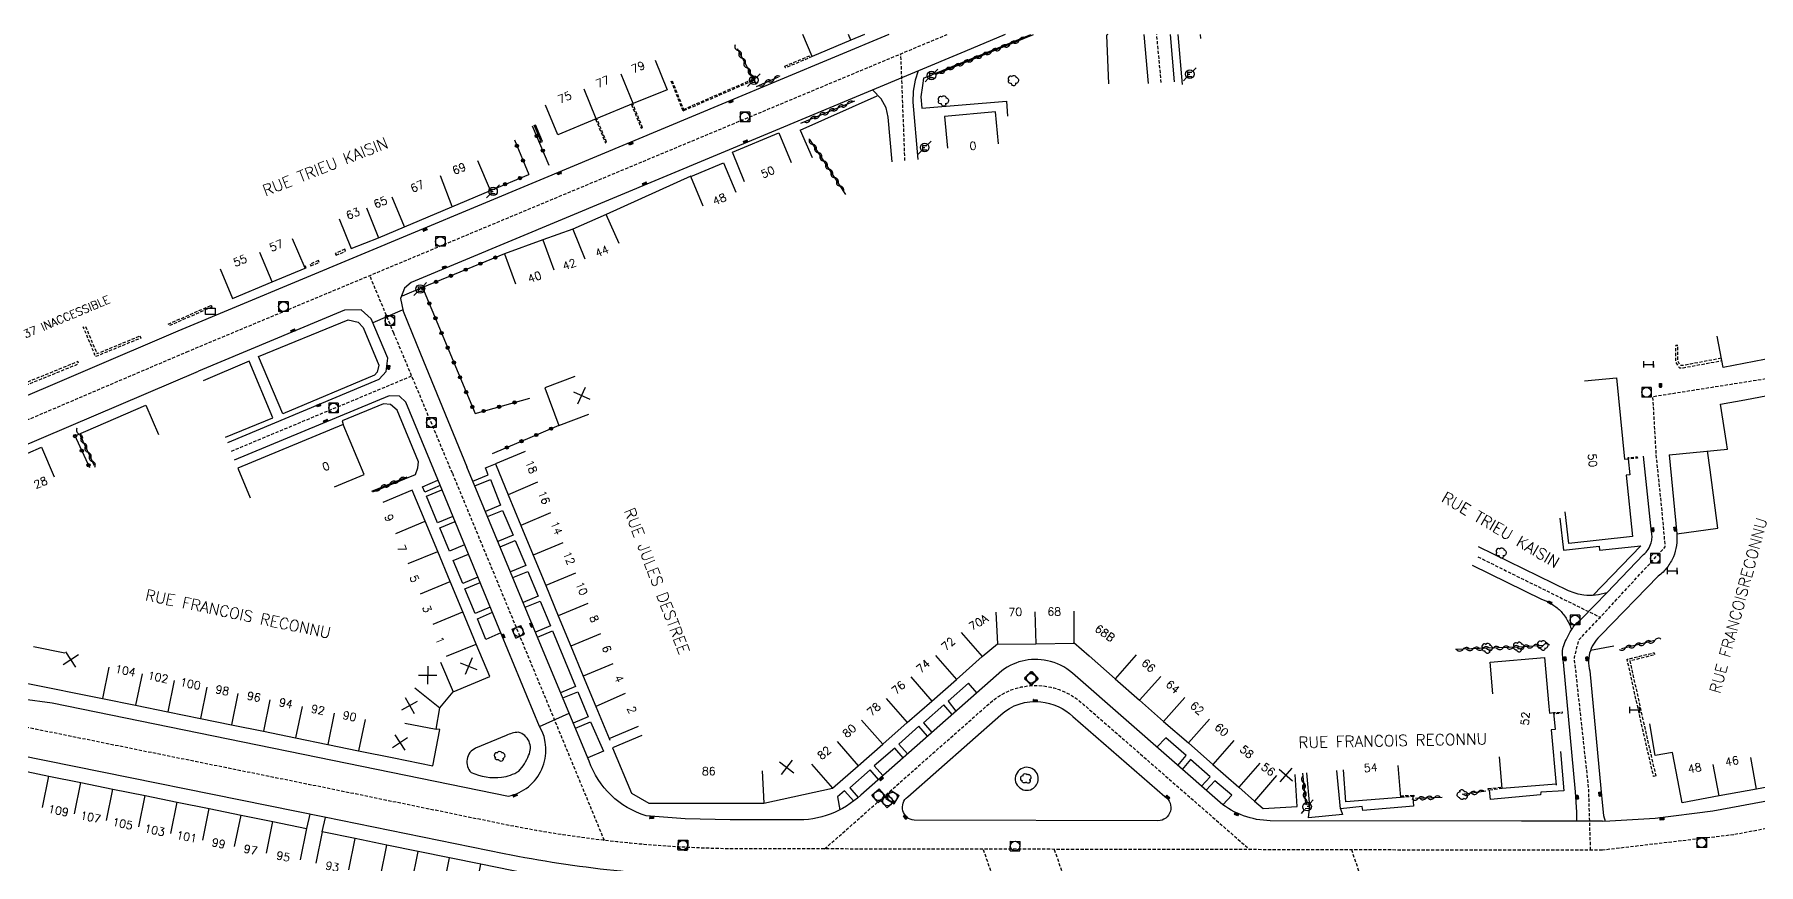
# Model space of a CAD drawing. Header units: millimetres. Extents: x 157000 to 158001, y 120999 to 122000.
# Drawn here: x 157361.1 to 157630.4, y 121870.4 to 122000 of the extents above; entities that cross this region are included whole.
import ezdxf
from ezdxf.enums import TextEntityAlignment as Align

# ---------------------------------------------------------------- set-up
doc = ezdxf.new("R2010")
doc.units = ezdxf.units.MM
doc.linetypes.add('DASHED', pattern=[0.75, 0.5, -0.25])
doc.layers.get('0').update_dxf_attribs({"linetype": 'CONTINUOUS'})
for name, color, linetype in [('W0001', 6, 'DASHED'), ('W0008', 7, 'CONTINUOUS'), ('W0017', 7, 'CONTINUOUS'), ('W0100', 7, 'CONTINUOUS'), ('W0112', 1, 'DASHED'), ('W0300', 7, 'CONTINUOUS'), ('W0310', 3, 'CONTINUOUS'), ('W0322', 7, 'CONTINUOUS'), ('W0334', 7, 'CONTINUOUS'), ('W0400', 7, 'CONTINUOUS'), ('W0420', 7, 'CONTINUOUS'), ('W0471', 7, 'CONTINUOUS'), ('W0984', 7, 'CONTINUOUS'), ('W0989', 7, 'CONTINUOUS'), ('W0991', 7, 'CONTINUOUS'), ('W1102', 7, 'CONTINUOUS'), ('W1471', 7, 'CONTINUOUS'), ('W1474', 7, 'CONTINUOUS')]:
    doc.layers.add(name, color=color, linetype=linetype)
doc.styles.get("Standard").update_dxf_attribs({"font": 'romans.shx', "width": 0.85})

# ---------------------------------------------------------------- blocks, each defined once
blk = doc.blocks.new('t310o')
at = {"color": 0, "linetype": 'Continuous'}
for centre, start, end in [((-0.5, 0.38), 216.8699, 323.1304), ((0.5, -0.37), 36.8699, 143.1303)]:
    blk.add_arc(centre, 0.625, start, end, dxfattribs=at)
blk = doc.blocks.new('T471')
for p, q in [((-0.333334, 0.333334), (-0.333334, -0.333334)), ((-0.333334, 0.333334), (0.333334, 0.333334)), ((-0.333334, 0), (0, 0)), ((0.500001, 0.500001), (1.000002, 1.000002)), ((-0.500001, -0.500001), (-1.000002, -1.000002)), ((-0.333334, -0.333334), (0.333334, -0.333334))]:
    blk.add_line(p, q)
blk.add_ellipse((0, 0), major_axis=(0.471405, 0.471405), ratio=1, start_param=5.4977871438, end_param=11.780972451)
blk = doc.blocks.new('T300')
for p, q in [((-0.8, 0.51), (-0.86, 0.34)), ((-0.86, 0.34), (-0.86, 0.17)), ((-0.86, 0.17), (-0.74, 0.06)), ((-0.69, 0.63), (-0.8, 0.51)), ((-0.8, -0.06), (-0.74, 0.06)), ((-0.74, 0.06), (-0.69, 0.11)), ((-0.57, 0.69), (-0.69, 0.63)), ((-0.46, 0.69), (-0.57, 0.69)), ((-0.29, 0.63), (-0.46, 0.69)), ((-0.29, 0.63), (-0.17, 0.74)), ((-0.23, 0.57), (-0.29, 0.63)), ((-0.17, 0.74), (-0.06, 0.8)), ((-0.06, 0.8), (0.06, 0.8)), ((0.06, 0.8), (0.23, 0.74)), ((0.23, 0.74), (0.34, 0.63)), ((0.34, 0.63), (0.4, 0.51)), ((0.46, 0.46), (0.34, 0.46)), ((0.4, 0.51), (0.4, 0.46)), ((0.57, 0.4), (0.46, 0.46)), ((0.57, 0.4), (0.69, 0.29)), ((0.69, 0.29), (0.74, 0.17)), ((0.74, 0.06), (0.69, -0.17)), ((0.74, 0.17), (0.74, 0.06)), ((-0.8, -0.17), (-0.8, -0.06)), ((-0.8, -0.23), (-0.8, -0.17)), ((-0.74, -0.34), (-0.8, -0.23)), ((-0.69, -0.4), (-0.74, -0.34)), ((-0.51, -0.46), (-0.69, -0.4)), ((-0.4, -0.46), (-0.51, -0.46)), ((-0.4, -0.46), (-0.34, -0.46)), ((-0.34, -0.46), (-0.34, -0.4)), ((-0.34, -0.51), (-0.34, -0.46)), ((-0.29, -0.63), (-0.34, -0.51)), ((-0.17, -0.74), (-0.29, -0.63)), ((-0.06, -0.8), (-0.17, -0.74)), ((0.06, -0.8), (-0.06, -0.8)), ((0.17, -0.74), (0.06, -0.8)), ((0.23, -0.69), (0.17, -0.74)), ((0.29, -0.46), (0.23, -0.46)), ((0.29, -0.63), (0.23, -0.69)), ((0.46, -0.4), (0.29, -0.46)), ((0.34, -0.51), (0.29, -0.63)), ((0.34, -0.51), (0.34, -0.46)), ((0.57, -0.34), (0.46, -0.4)), ((0.63, -0.29), (0.57, -0.34)), ((0.69, -0.17), (0.63, -0.29))]:
    blk.add_line(p, q)
blk = doc.blocks.new('T400')
for p, q in [((-0.15, 0.3), (0.15, 0.3)), ((-0.15, -0.25), (-0.15, 0.3)), ((-0.15, 0.15), (0.15, 0.15)), ((-0.15, 0), (0.15, 0)), ((0.15, 0.3), (0.15, -0.25)), ((-0.15, -0.15), (0.15, -0.15)), ((-0.15, -0.25), (-0.15, -0.3)), ((-0.15, -0.3), (0.15, -0.3)), ((0.15, -0.3), (0.15, -0.25))]:
    blk.add_line(p, q)
blk = doc.blocks.new('t322o')
at = {"color": 0, "linetype": 'Continuous'}
for radius in [0.25, 0.15]:
    blk.add_circle((0, 0), radius, dxfattribs=at)
blk = doc.blocks.new('t991o')
at = {"color": 0, "linetype": 'Continuous'}
for p, q in [((-1, 1), (1, -1)), ((-1, -1), (1, 1))]:
    blk.add_line(p, q, dxfattribs=at)
blk = doc.blocks.new('T420')
for p, q in [((0.75, 0.75), (-0.75, 0.75)), ((-0.75, 0.75), (-0.75, -0.75)), ((0.75, 0.75), (0.75, -0.75)), ((0.75, -0.75), (-0.75, -0.75))]:
    blk.add_line(p, q)
blk.add_ellipse((0, 0), major_axis=(-0.53, 0.53), ratio=1, start_param=3.926991, end_param=10.210176)
blk = doc.blocks.new('T1471')
at = {"color": 0, "linetype": 'Continuous', "flags": 128}
blk.add_lwpolyline([(-0.75, -0.5), (-0.75, 0.5), (0.75, 0.5), (0.75, -0.5), (-0.75, -0.5)], dxfattribs=at)
blk = doc.blocks.new('T1474')
at = {"color": 0, "linetype": 'Continuous', "flags": 128}
for points in [[(-0.75, -0.5), (-0.75, 0.5)], [(-0.75, 0), (0.75, 0)], [(0.75, 0), (0.75, -0.5), (0.75, 0.5)]]:
    blk.add_lwpolyline(points, dxfattribs=at)

msp = doc.modelspace()

# ---------------------------------------------------------------- linework, layer by layer
at = {"layer": 'W0001'}
for points in [[(157384.91, 121950.44), (157503.67, 122000)], [(157537.12, 121992.49), (157536.41, 122000)], [(157497.09, 121980.3), (157496.45, 121996.99)], [(157426.41, 121931.49), (157417.26, 121953.37), (157413.5, 121962.38)], [(157391.89, 121934.95), (157420.05, 121946.69)], [(157820.74, 121910.83), (157769.34, 121901.25), (157714.77, 121890.91), (157693.55, 121887.29), (157655.18, 121880.48), (157626.54, 121875.05), (157606.01, 121872.64)]]:
    msp.add_lwpolyline(points, dxfattribs=at)
at = {"layer": 'W0001', "flags": 128}
for points in [[(157281.66, 121907.2), (157309.96, 121919), (157356.97, 121938.52), (157384.91, 121950.44)], [(157604.17, 121872.69), (157603.88, 121882.32), (157601.64, 121902.69), (157602.34, 121905.49), (157605.67, 121908.99), (157615.84, 121920.02), (157615.49, 121924.05), (157614.43, 121934.37), (157613.91, 121943.48), (157638.27, 121947.33)], [(157426.41, 121931.49), (157450.12, 121874.16)], [(157586.57, 121918.44), (157605.68, 121909)]]:
    msp.add_lwpolyline(points, dxfattribs=at)
for points in [[(157484.54, 121872.84), (157510.38, 121895.64, -0.212004), (157518.56, 121898.3, -0.161841), (157524.99, 121895.4), (157550.97, 121872.72, -0.72428)], [(157606.01, 121872.64), (157593.4, 121872.62), (157554.11, 121872.72), (157479.88, 121872.84), (157468.95, 121872.87, -0.043636), (157435.4, 121876.48), (157407.33, 121882.22), (157359.58, 121891.88, 0.19839), (157340.07, 121886.8, 0.012635), (157329.29, 121878.94), (157312.4, 121866.46), (157298.9, 121855.73), (157283.99, 121842.51)], [(157520.41, 121872.77), (157524.72, 121860.13), (157540.14, 121814.97), (157551.05, 121783.43, -1.064137), (157541.43, 121779.2), (157530.22, 121811.63), (157509.34, 121872.79, -0.451354)], [(157636.62, 121766.33), (157625.76, 121764.14), (157622.82, 121763.51, -0.07214), (157616.49, 121763.41, -0.149473), (157605.2, 121768.52, -0.128183), (157598.81, 121777.94), (157593.13, 121794.84), (157580.43, 121832.5), (157566.87, 121872.69)]]:
    msp.add_lwpolyline(points, format="xyb", dxfattribs=at)
at = {"layer": 'W0008'}
for points in [[(157494.59, 122000), (157469.13, 121989.38), (157439.43, 121976.98), (157383.55, 121953.69)], [(157512.76, 122000), (157506.43, 121997.37), (157419.95, 121961.29), (157418.93, 121960.39), (157418.32, 121958.77), (157418.71, 121956.81), (157421.44, 121950.14), (157428.68, 121932.52)], [(157535.11, 121992.35), (157534.43, 122000)], [(157538.49, 122000), (157539.14, 121992.62)], [(157606.03, 121877.17), (157606.03, 121877.17), (157606.03, 121877.17), (157607.17, 121877.21), (157614.25, 121877.62), (157623.29, 121878.79), (157648.25, 121883.42), (157694.14, 121891.96), (157696.08, 121892.73), (157697.56, 121894.16), (157698.32, 121896.12), (157698.27, 121897.81), (157697.41, 121902.39), (157690.17, 121939.89), (157680.62, 121989.16), (157678.5, 122000)], [(157499.14, 121994.33), (157498.68, 121992.88), (157498.37, 121991.13), (157498.33, 121989.45), (157499.1, 121980.49)], [(157495.08, 121980.12), (157494.47, 121987.09), (157494.16, 121988.57), (157493.4, 121989.96), (157492, 121991.35)], [(157391.33, 121936.32), (157414.99, 121946.2), (157416.07, 121947.38), (157416.31, 121949.47), (157413.71, 121955.61), (157412.14, 121957.03), (157409.58, 121956.94), (157386.77, 121947.41)], [(157424.11, 121930.53), (157419.14, 121942.59), (157418.13, 121943.54), (157416.55, 121943.6), (157392.35, 121933.54)]]:
    msp.add_lwpolyline(points, dxfattribs=at)
at = {"layer": 'W0008', "flags": 128}
for points in [[(157383.55, 121953.69), (157354.91, 121941.46), (157310.85, 121923.11), (157279.29, 121909.99)], [(157283.01, 121903.97), (157311.31, 121915.76), (157358.31, 121935.29), (157386.77, 121947.41)]]:
    msp.add_lwpolyline(points, dxfattribs=at)
at = {"layer": 'W0008'}
for points in [[(157606.03, 121877.17), (157593.4, 121877.15), (157554.13, 121877.25, -0.166651), (157546.3, 121880.07), (157523.65, 121899.93, 0.124358), (157519.84, 121902.11, 0.234232), (157512.23, 121900.65), (157490.19, 121881.25, -0.197499), (157479.89, 121877.36), (157469.77, 121877.37), (157462.74, 121877.55), (157456.68, 121878.01, -0.238897), (157447.75, 121886.56), (157439.03, 121907.49), (157428.68, 121932.52)], [(157283.08, 121904.17), (157260.12, 121894.59, 0.410717), (157258.12, 121889.29), (157270.65, 121869.03), (157278.24, 121856.79), (157283.44, 121848.72, 0.401832), (157284.88, 121848.29), (157309.23, 121867.16), (157325.86, 121880.08), (157331.96, 121884.81), (157337.25, 121888.86, -0.179845), (157355.9, 121896.31, -0.02159), (157359.29, 121896.25), (157363.89, 121895.65), (157435.17, 121881.08, 0.510021), (157440.03, 121891.97), (157434.09, 121906.34), (157424.11, 121930.53)], [(157468.9, 121868.35, -0.043708), (157434.51, 121872.06), (157406.43, 121877.79), (157358.59, 121887.48, 0.083896)]]:
    msp.add_lwpolyline(points, format="xyb", dxfattribs=at)
at = {"layer": 'W0008', "flags": 128}
for points in [[(157602.03, 121877.16), (157602.03, 121878.58), (157601.79, 121881.77), (157599.93, 121902, -0.053132), (157599.79, 121903.59, -0.084263), (157599.98, 121904.59, -0.025364), (157600.5, 121905.81, -0.023629), (157601.19, 121907.06, -0.049821), (157601.79, 121907.86, -0.034534), (157602.85, 121908.85), (157606.7, 121912.84), (157612.42, 121918.79, 0.077959), (157613.17, 121919.6, 0.077959), (157613.63, 121920.61, 0.060722), (157613.77, 121921.46, 0.060722), (157613.69, 121922.32), (157612.43, 121934.17)], [(157616.43, 121934.38), (157617.63, 121922.04, -0.062069), (157617.59, 121920.21, -0.062069), (157617.1, 121918.46, -0.065983), (157616.13, 121916.79, -0.065983), (157614.75, 121915.42), (157605.85, 121906.24, 0.071363), (157604.82, 121905.14, 0.071363), (157604.14, 121903.79, 0.075377), (157603.86, 121902.22, 0.075377), (157604.06, 121900.64), (157605.79, 121882.26), (157606.02, 121879.58), (157606.2, 121878.06), (157606.46, 121877.19)], [(157606.7, 121912.84, -0.055589), (157604.94, 121912.46, -0.055589), (157603.14, 121912.47, -0.038752), (157601.91, 121912.72, -0.038752), (157600.73, 121913.15), (157586.69, 121920.02)], [(157585.67, 121917.16), (157596.52, 121911.82, -0.059045), (157598.06, 121911.1, -0.059045), (157599.4, 121910.05, -0.060861), (157600.47, 121908.66, -0.060861), (157601.19, 121907.06)]]:
    msp.add_lwpolyline(points, format="xyb", dxfattribs=at)
at = {"layer": 'W0008'}
msp.add_lwpolyline([(157498.52, 121877.32, -0.687601), (157497.53, 121880.97), (157512.04, 121893.77, -0.212366), (157518.3, 121895.82, -0.162775), (157523.32, 121893.54), (157537.69, 121881, -0.742017), (157536.6, 121877.24)], format="xyb", close=True, dxfattribs=at)
at = {"layer": 'W0017'}
for p, q in [((157500.01, 121993.16), (157516.77, 122000)), ((157480.72, 121985.06), (157492.77, 121990.42)), ((157480.72, 121985.06), (157482.61, 121980.79)), ((157607.8, 121904.49), (157604.15, 121903.81))]:
    msp.add_line(p, q, dxfattribs=at)
at = {"layer": 'W0017', "flags": 128}
for points in [[(157528.8, 122000), (157528.57, 121999.92), (157528.89, 121992.28)], [(157540.46, 121992.18), (157539.77, 122000)], [(157500.01, 121993.16), (157499.81, 121992.02), (157499.58, 121990.28), (157499.7, 121988.52), (157512.94, 121989.58), (157513.1, 121987.25)], [(157463.63, 121977.89), (157450.4, 121971.92)], [(157421.75, 121960.52), (157418.55, 121959.12)], [(157418.58, 121956.95), (157413.98, 121954.97)], [(157396.12, 121949.73), (157410.13, 121955.44), (157411.69, 121955.08), (157412.47, 121954.26), (157414.92, 121948.36), (157414.68, 121947.29), (157414.26, 121946.79), (157399.91, 121940.78), (157396.12, 121949.73)], [(157390.98, 121937.15), (157398.36, 121940.15), (157394.68, 121949.01), (157387.48, 121945.94)], [(157616.42, 121934.39), (157625.55, 121935.28), (157625.4, 121936.27), (157624.48, 121942.28), (157628.26, 121942.98), (157637.27, 121944.65)], [(157367.59, 121937.39), (157378.55, 121942.12), (157380.53, 121937.53)], [(157413.99, 121928.58), (157420.66, 121931.32), (157421.01, 121932.33), (157421.1, 121933.28), (157417.76, 121941.36), (157416.72, 121942.24), (157415.63, 121942.31), (157409.17, 121939.66), (157409.33, 121939.13)], [(157617.63, 121922.04), (157624.06, 121922.93), (157622.84, 121932.04), (157622.45, 121934.98)], [(157599.37, 121924.46), (157599.93, 121919.49), (157605.51, 121920.12), (157605.59, 121919.48), (157612.01, 121920.18), (157604.52, 121912.41)]]:
    msp.add_lwpolyline(points, dxfattribs=at)
at = {"layer": 'W0100'}
for points in [[(157490.78, 122000), (157488.66, 121999.11), (157482.61, 121996.55), (157481.16, 122000)], [(157543.3, 121999.37), (157543.25, 122000)], [(157458.06, 121996), (157459.96, 121991.37), (157454.66, 121989.2), (157448.88, 121986.82), (157442.86, 121984.33), (157440.95, 121988.95)], [(157511.7, 121982.95), (157511.25, 121987.93), (157503.27, 121987.22), (157503.72, 121982.24)], [(157472.05, 121977.01), (157470.13, 121981.63), (157477.38, 121984.64), (157479.3, 121980.02)], [(157418.93, 121969.96), (157432.34, 121975.66), (157430.38, 121980.26)], [(157465.58, 121973.22), (157463.64, 121977.83), (157468.73, 121979.97), (157470.67, 121975.36)], [(157408.75, 121971.2), (157410.62, 121966.56), (157414.87, 121968.27)], [(157452.44, 121967.36), (157450.4, 121971.92), (157445.23, 121969.62), (157440.55, 121967.94), (157434.54, 121965.75), (157436.26, 121961.05)], [(157390.15, 121963.42), (157392.06, 121958.8), (157398.27, 121961.36), (157403.39, 121963.5), (157401.46, 121968.12)], [(157445.51, 121946.58), (157440.83, 121944.82), (157443.03, 121938.96), (157447.71, 121940.71)], [(157408.01, 121929.37), (157412.62, 121931.32), (157409.33, 121939.12), (157392.89, 121932.28), (157394.81, 121927.66)], [(157437.75, 121934.89), (157433.13, 121932.98), (157435.13, 121928.14), (157437.12, 121923.32), (157439.03, 121918.72), (157441, 121913.98), (157442.95, 121909.24), (157444.91, 121904.52), (157446.85, 121899.82), (157448.82, 121895.09), (157450.88, 121890.1), (157455.5, 121892.01)], [(157359.85, 121898.73), (157371.77, 121896.31), (157376.94, 121895.26), (157381.96, 121894.23), (157387.06, 121893.19), (157391.91, 121892.21), (157396.91, 121891.2), (157401.93, 121890.17), (157406.95, 121889.16), (157411.76, 121888.18), (157417.24, 121887.07), (157423.33, 121885.82), (157424.47, 121891.49), (157423.87, 121891.55), (157424.46, 121894.89), (157426.52, 121897.38), (157432.23, 121899.77), (157430.11, 121904.83), (157428.04, 121909.86), (157426.07, 121914.58), (157424.12, 121919.3), (157422.16, 121924.03), (157420.14, 121928.87), (157415.52, 121926.94)], [(157365.88, 121903.39), (157360.98, 121904.37)], [(157456, 121890.56), (157451.4, 121888.61), (157454.4, 121881.52), (157457.07, 121879.99), (157475.03, 121879.98), (157485.78, 121882.33), (157489.78, 121885.83), (157493.61, 121889.2), (157497.46, 121892.56), (157501.3, 121895.93), (157505.13, 121899.3), (157509.16, 121902.87), (157511.55, 121904.85), (157511.56, 121904.79), (157517.51, 121904.87), (157523.51, 121904.94), (157523.49, 121905.06), (157525.85, 121902.99), (157529.9, 121899.4), (157533.74, 121896.04), (157537.49, 121892.72), (157541.35, 121889.38), (157545.17, 121886.01), (157549.24, 121882.46), (157551.66, 121880.32), (157553.02, 121879.14), (157558.33, 121879.48), (157558.01, 121884.47)], [(157598.78, 121882.96), (157590.37, 121882.26), (157589.95, 121887.24)], [(157640.81, 121889.29), (157641.73, 121884.38), (157635.84, 121883.27), (157630.1, 121882.19), (157624.24, 121881.11), (157618.45, 121880.02), (157617.53, 121884.93)], [(157349.48, 121878.28), (157348.42, 121883.17), (157358.2, 121885.28), (157363.4, 121884.22), (157368.39, 121883.21), (157373.4, 121882.18), (157378.4, 121881.17), (157383.41, 121880.16), (157388.41, 121879.13), (157393.4, 121878.11), (157398.37, 121877.1), (157403.64, 121876.02), (157402.64, 121871.12)], [(157574.08, 121885.86), (157574.49, 121880.88), (157565.97, 121880.19), (157565.57, 121885.17)], [(157449.51, 121861.53), (157450.51, 121866.42), (157445.43, 121867.47), (157440.59, 121868.47), (157435.7, 121869.46), (157430.85, 121870.45), (157425.98, 121871.45), (157421.06, 121872.46), (157416.16, 121873.45), (157411.24, 121874.47), (157406.08, 121875.52), (157405.08, 121870.62)]]:
    msp.add_lwpolyline(points, dxfattribs=at)
at = {"layer": 'W0100', "flags": 128}
for points in [[(157638.48, 121955.71), (157639.42, 121950.8), (157624.88, 121948.01), (157623.94, 121952.92)], [(157603.22, 121945.91), (157608.2, 121946.41), (157609.49, 121933.67), (157610.05, 121933.73), (157610.29, 121931.27), (157609.74, 121931.21), (157610.71, 121921.62), (157600.77, 121920.52), (157600.22, 121925.49)], [(157351.35, 121925.49), (157349.42, 121930.1), (157353.74, 121931.91), (157357.96, 121933.7), (157362.25, 121935.55), (157364.23, 121930.95)], [(157588.93, 121897.03), (157588.51, 121902.01), (157596.95, 121902.72), (157597.66, 121895.06), (157597.75, 121894.06), (157598.39, 121894.12), (157598.64, 121891.5), (157598.04, 121891.44), (157598.8, 121882.77)]]:
    msp.add_lwpolyline(points, dxfattribs=at)
at = {"layer": 'W0112'}
for points in [[(157482.61, 121996.55), (157478.42, 121994.79), (157478.31, 121995.06), (157482.51, 121996.8)], [(157462.43, 121988.08), (157460.59, 121992.72)], [(157460.72, 121992.78), (157462.57, 121988.13), (157473.5, 121992.88)], [(157462.49, 121988.31), (157473.42, 121993.06)], [(157454.36, 121989.08), (157455.89, 121985.37), (157456.11, 121985.46)], [(157456.12, 121985.45), (157454.59, 121989.17)], [(157448.78, 121986.77), (157450.29, 121983.11), (157450.49, 121983.17), (157448.97, 121986.85)], [(157462.43, 121988.08), (157462.57, 121988.14)], [(157403.39, 121963.5), (157403.57, 121963.58), (157403.46, 121963.85), (157403.27, 121963.77)], [(157382.02, 121954.78), (157388.74, 121957.72), (157388.86, 121957.44), (157382.14, 121954.51)], [(157450.88, 121890.1), (157451, 121889.81)], [(157590.37, 121882.26), (157588.21, 121882.01), (157588.18, 121882.25), (157590.34, 121882.49)], [(157574.48, 121881.12), (157576.57, 121881.24), (157576.59, 121881), (157574.49, 121880.88)]]:
    msp.add_lwpolyline(points, dxfattribs=at)
for points in [[(157408.12, 121965.81), (157408.24, 121965.53), (157409.73, 121966.18), (157409.61, 121966.46)], [(157404.19, 121964.14), (157404.31, 121963.87), (157405.6, 121964.42), (157405.48, 121964.7)]]:
    msp.add_lwpolyline(points, close=True, dxfattribs=at)
at = {"layer": 'W0112', "flags": 128}
for points in [[(157377.61, 121952.93), (157377.75, 121952.6), (157371.03, 121949.85), (157370.64, 121949.68), (157370.51, 121950.01), (157370.57, 121950.04), (157368.76, 121954.32), (157369.09, 121954.45), (157370.9, 121950.17)], [(157611.46, 121934.07), (157611.48, 121933.87), (157610.05, 121933.73), (157610.03, 121933.93)], [(157614.35, 121884.23), (157614.01, 121884.15), (157612.36, 121891.3), (157609.88, 121902.45), (157614.1, 121903.48), (157614.18, 121903.13), (157610.3, 121902.19), (157612.71, 121891.38)], [(157598.41, 121893.9), (157598.39, 121894.12), (157599.73, 121894.23), (157599.75, 121894.01)]]:
    msp.add_lwpolyline(points, close=True, dxfattribs=at)
msp.add_lwpolyline([(157624.6, 121949.44), (157619.77, 121948.54), (157618.57, 121948.32, -0.071467), (157618.22, 121948.31), (157617.8, 121949.01), (157617.82, 121951.44), (157617.46, 121951.44), (157617.43, 121948.91), (157617.95, 121948.07, 0.221852), (157618.12, 121947.96, 0.082902), (157618.64, 121947.97), (157619.83, 121948.19), (157624.67, 121949.08)], format="xyb", dxfattribs=at)
msp.add_lwpolyline([(157359.08, 121944.95), (157368.03, 121948.59), (157367.9, 121948.92), (157358.95, 121945.28)], dxfattribs=at)
at = {"layer": 'W0310'}
for points in [[(157501.94, 121993.81), (157517.19, 122000)], [(157470.88, 121997.82), (157473.87, 121992.25)], [(157477.31, 121993.34), (157473.87, 121991.85)], [(157480.85, 121986.14), (157489.25, 121989.62)], [(157482.19, 121983.59), (157487.81, 121975.01)], [(157419.27, 121930.88), (157413.76, 121928.62)], [(157559.17, 121884.65), (157559.66, 121880.06)], [(157587.8, 121881.84), (157584.09, 121881.34)], [(157580.98, 121880.89), (157576.82, 121880.72)]]:
    msp.add_lwpolyline(points, dxfattribs=at)
at = {"layer": 'W0310', "flags": 128}
for points in [[(157368.17, 121937.62), (157368.34, 121937.26), (157370.44, 121932.73)], [(157596.76, 121904.6), (157593.01, 121904.35), (157588.07, 121904.16), (157583.08, 121903.96)], [(157614.19, 121905.36), (157608.99, 121904.08)]]:
    msp.add_lwpolyline(points, dxfattribs=at)
at = {"layer": 'W0322'}
for points in [[(157441.5, 121979.57), (157438.91, 121985.71)], [(157439.92, 121983.3), (157440.2, 121983.42), (157439.18, 121985.83)], [(157440, 121983.12), (157440.46, 121983.31), (157439.37, 121985.9)], [(157436.1, 121983.55), (157438.34, 121978.16)], [(157432.34, 121975.66), (157438.34, 121978.16)], [(157434.53, 121965.74), (157421.75, 121960.52), (157429.94, 121940.84), (157438.51, 121943.22)], [(157443.02, 121938.96), (157432.61, 121934.53)]]:
    msp.add_lwpolyline(points, dxfattribs=at)
at = {"layer": 'W0322', "flags": 128}
msp.add_lwpolyline([(157367.47, 121937.29), (157367.63, 121936.94), (157369.73, 121932.4)], dxfattribs=at)
at = {"layer": 'W0334'}
for points in [[(157429.6, 121930.28), (157431.99, 121931.27), (157431.56, 121932.35), (157433.13, 121932.98)], [(157424.51, 121929.57), (157422.08, 121928.56), (157421.73, 121929.39), (157424.16, 121930.4)], [(157429.92, 121929.51), (157432.34, 121930.51), (157433.94, 121926.53), (157431.57, 121925.54)], [(157426.49, 121924.75), (157424.1, 121923.75), (157422.36, 121927.92), (157424.77, 121928.92)], [(157431.91, 121924.72), (157434.24, 121925.69), (157435.91, 121921.83), (157433.51, 121920.84)], [(157428.32, 121920.32), (157425.96, 121919.34), (157424.43, 121922.97), (157426.82, 121923.96)], [(157433.85, 121920.02), (157436.23, 121921.01), (157437.87, 121917.09), (157435.47, 121916.09)], [(157430.4, 121915.28), (157428.03, 121914.29), (157426.54, 121917.89), (157428.91, 121918.88)], [(157432.32, 121910.61), (157429.95, 121909.62), (157428.34, 121913.47), (157430.73, 121914.46)], [(157435.84, 121915.2), (157438.2, 121916.18), (157439.79, 121912.32), (157437.44, 121911.34)], [(157437.76, 121910.57), (157440.11, 121911.54), (157441.72, 121907.66), (157439.37, 121906.68)], [(157433.99, 121906.56), (157431.65, 121905.56), (157430.31, 121908.76), (157432.65, 121909.82)], [(157439.69, 121905.91), (157442.06, 121906.9), (157445.65, 121898.18), (157443.31, 121897.21)], [(157508.3, 121897.19), (157506.99, 121898.7), (157503.83, 121895.93), (157505.06, 121894.34)], [(157443.65, 121896.41), (157445.99, 121897.39), (157447.63, 121893.46), (157445.28, 121892.49)], [(157504.48, 121893.83), (157503.16, 121895.34), (157499.99, 121892.55), (157501.31, 121891.04)], [(157440.03, 121891.97), (157444.64, 121894.03)], [(157445.62, 121891.68), (157447.99, 121892.67), (157449.99, 121888.09), (157447.54, 121887.07)], [(157500.62, 121890.43), (157499.26, 121891.98), (157496.15, 121889.17), (157497.48, 121887.66)], [(157539.69, 121885.87), (157541.03, 121887.42), (157537.81, 121890.19), (157536.43, 121888.73)], [(157496.81, 121887.07), (157495.51, 121888.56), (157492.28, 121885.83), (157493.64, 121884.28)], [(157543.4, 121882.62), (157544.76, 121884.09), (157541.71, 121886.79), (157540.38, 121885.26)], [(157599.46, 121888.04), (157599.97, 121881.92), (157596.39, 121881.7), (157596.37, 121881.29), (157588.55, 121880.55), (157588.4, 121882.03)], [(157492.97, 121883.7), (157491.65, 121885.2), (157488.47, 121882.4), (157489.79, 121880.89)], [(157565.11, 121879.12), (157565.41, 121878.19), (157560.1, 121877.68), (157560.32, 121879.51), (157559.88, 121884.71)], [(157576.41, 121880.99), (157576.53, 121879.51), (157568.6, 121878.85), (157568.52, 121879.45), (157565.11, 121879.12), (157564.56, 121885.09)], [(157489.08, 121880.31), (157487.66, 121881.9), (157486.56, 121880.95), (157486.92, 121878.95)], [(157546.74, 121879.73), (157548.13, 121881.23), (157545.47, 121883.46), (157544.12, 121881.99)], [(157404.14, 121878.26), (157403.64, 121876.02)], [(157406.08, 121875.52), (157406.59, 121877.76)]]:
    msp.add_lwpolyline(points, dxfattribs=at)
at = {"layer": 'W0334', "flags": 128}
for points in [[(157429.35, 121884.78, 0.148078), (157434.09, 121884.06, 0.116415), (157436.77, 121884.98, 0.101409), (157438.31, 121887.45, 0.480896), (157436.7, 121891.06, 0.087252), (157434.81, 121890.55), (157430.04, 121888.55, 0.533363)], [(157517.91, 121883.74, 3.687041), (157516.95, 121882.2, 0.27122)]]:
    msp.add_lwpolyline(points, format="xyb", close=True, dxfattribs=at)
at = {"layer": 'W1102'}
for points in [[(157488.66, 121999.11), (157488.26, 122000)], [(157454.66, 121989.2), (157452.76, 121993.82)], [(157448.88, 121986.82), (157446.97, 121991.44)], [(157426.37, 121973.12), (157424.57, 121977.91)], [(157413.01, 121972.91), (157414.87, 121968.27), (157418.93, 121969.96), (157417.01, 121974.58)], [(157440.55, 121967.94), (157442.24, 121963.23)], [(157445.23, 121969.62), (157447.09, 121964.97)], [(157398.27, 121961.36), (157396.34, 121965.98)], [(157439.72, 121930.12), (157435.13, 121928.14)], [(157441.71, 121925.3), (157437.12, 121923.32)], [(157417.55, 121922.1), (157422.16, 121924.03)], [(157419.5, 121917.39), (157424.12, 121919.3)], [(157443.66, 121920.62), (157439.03, 121918.72)], [(157421.45, 121912.67), (157426.07, 121914.58)], [(157445.62, 121915.88), (157441, 121913.98)], [(157447.57, 121911.15), (157442.95, 121909.24)], [(157423.42, 121907.93), (157428.04, 121909.86)], [(157511.27, 121909.79), (157511.55, 121904.85)], [(157517.36, 121909.87), (157517.51, 121904.87)], [(157523.44, 121909.94), (157523.49, 121905.06)], [(157449.54, 121906.42), (157444.91, 121904.52)], [(157505.86, 121906.63), (157509.16, 121902.87)], [(157425.49, 121902.92), (157430.11, 121904.83)], [(157501.84, 121903.06), (157505.13, 121899.3)], [(157533.2, 121903.15), (157529.9, 121899.4)], [(157372.77, 121901.21), (157371.77, 121896.31)], [(157377.94, 121900.16), (157376.94, 121895.26)], [(157424.57, 121901.98), (157426.52, 121897.38)], [(157451.48, 121901.72), (157446.85, 121899.82)], [(157382.95, 121899.13), (157381.96, 121894.23)], [(157388.05, 121898.09), (157387.06, 121893.19)], [(157420.53, 121897.98), (157424.46, 121894.89)], [(157498.01, 121899.7), (157501.3, 121895.93)], [(157537.06, 121899.78), (157533.74, 121896.04)], [(157392.92, 121897.11), (157391.91, 121892.21)], [(157397.9, 121896.1), (157396.91, 121891.2)], [(157402.93, 121895.07), (157401.93, 121890.17)], [(157453.4, 121897.1), (157448.82, 121895.09)], [(157494.15, 121896.32), (157497.46, 121892.56)], [(157540.78, 121896.49), (157537.49, 121892.72)], [(157407.93, 121894.06), (157406.95, 121889.16)], [(157412.77, 121893.07), (157411.76, 121888.18)], [(157418.96, 121892.45), (157423.87, 121891.55)], [(157490.31, 121892.96), (157493.61, 121889.2)], [(157544.66, 121893.12), (157541.35, 121889.38)], [(157617.53, 121884.93), (157616.96, 121887.88), (157614.27, 121887.43), (157613.45, 121892.36)], [(157486.48, 121889.59), (157489.78, 121885.83)], [(157548.44, 121889.79), (157545.17, 121886.01)], [(157630.1, 121882.19), (157629.18, 121887.11)], [(157362.4, 121879.32), (157363.4, 121884.22)], [(157474.77, 121885.04), (157475.03, 121879.98)], [(157482.49, 121886.09), (157485.78, 121882.33)], [(157552.54, 121886.21), (157549.24, 121882.46)], [(157555.12, 121884.29), (157551.66, 121880.32)], [(157624.24, 121881.11), (157623.32, 121886.02)], [(157367.39, 121878.31), (157368.39, 121883.21)], [(157372.4, 121877.28), (157373.4, 121882.18)], [(157377.41, 121876.27), (157378.4, 121881.17)], [(157382.42, 121875.25), (157383.41, 121880.16)], [(157387.42, 121874.23), (157388.41, 121879.13)], [(157392.4, 121873.21), (157393.4, 121878.11)], [(157397.37, 121872.2), (157398.37, 121877.1)], [(157410.24, 121869.57), (157411.24, 121874.47)], [(157415.16, 121868.55), (157416.16, 121873.45)], [(157420.06, 121867.56), (157421.06, 121872.46)], [(157424.98, 121866.55), (157425.98, 121871.45)], [(157429.84, 121865.56), (157430.85, 121870.45)]]:
    msp.add_lwpolyline(points, dxfattribs=at)

# ---------------------------------------------------------------- block references
at = {"layer": 'W0300'}
for p in [(157514.08, 121992.8), (157503.14, 121989.62), (157590.26, 121919.05), (157588.07, 121904.16), (157593.01, 121904.35), (157596.76, 121904.6)]:
    msp.add_blockref('T300', p, dxfattribs=at)
for p, rotation in [((157433.87, 121887.3), 15.02303917463), ((157516.07, 121883.84), 30.8065915709367), ((157584.09, 121881.34), 182.371548985119)]:
    msp.add_blockref('T300', p, dxfattribs=dict(at, rotation=rotation))
at = {"layer": 'W0310'}
for p, rotation in [((157471.03, 121997.5), 298.1644609612145), ((157471.65, 121996.29), 298.1644609612145), ((157509.17, 121996.74), 22.09121973107702), ((157510.61, 121997.33), 22.09121973107702), ((157512.06, 121997.92), 22.09121973107702), ((157513.5, 121998.5), 22.09121973107702), ((157514.95, 121999.09), 22.09121973107702), ((157472.44, 121994.79), 298.1644609612145), ((157473.13, 121993.62), 298.1644609612145), ((157503.38, 121994.4), 22.09121973107702), ((157504.83, 121994.98), 22.09121973107702), ((157506.28, 121995.57), 22.09121973107702), ((157507.72, 121996.16), 22.09121973107702), ((157475.23, 121992.44), 203.4207042938608), ((157476.66, 121993.06), 203.4207042938608), ((157486.62, 121988.53), 22.53403945231224), ((157488.06, 121989.13), 22.53403945231224), ((157482.3, 121986.74), 22.53403945231224), ((157483.74, 121987.34), 22.53403945231224), ((157485.18, 121987.93), 22.53403945231224), ((157482.68, 121982.85), 303.2034560319943), ((157483.54, 121981.54), 303.2034560319943), ((157484.39, 121980.23), 303.2034560319943), ((157485.24, 121978.93), 303.2034560319943), ((157486.1, 121977.62), 303.2034560319943), ((157486.95, 121976.32), 303.2034560319943), ((157368.17, 121937.62), 294.8437006802929), ((157368.83, 121936.2), 294.8437006760255), ((157369.49, 121934.77), 294.8437006760255), ((157370.15, 121933.35), 294.8437006760255), ((157415.21, 121929.21), 202.3494952168686), ((157416.65, 121929.81), 202.3494952168686), ((157418.09, 121930.4), 202.3494952168686), ((157614.19, 121905.36), 193.8427461523779), ((157584.25, 121904.01), 182.2462650474364), ((157585.81, 121904.07), 182.2462650474364), ((157587.37, 121904.13), 182.2462650474364), ((157588.94, 121904.19), 182.2462650469069), ((157590.5, 121904.25), 182.2462650469069), ((157592.07, 121904.31), 182.2462650469069), ((157593.63, 121904.39), 183.8579733232965), ((157595.2, 121904.5), 183.8579733232965), ((157596.76, 121904.6), 183.8579733232965), ((157609.62, 121904.24), 193.8427461523779), ((157611.15, 121904.61), 193.8427461523779), ((157612.67, 121904.99), 193.8427461523779), ((157559.33, 121883.19), 276.062205648877), ((157559.46, 121881.94), 276.062205648877), ((157559.59, 121880.7), 276.062205648877), ((157585.32, 121881.5), 187.651692523001), ((157586.56, 121881.67), 187.651692523001), ((157577.23, 121880.73), 182.371548985119), ((157578.48, 121880.79), 182.371548985119), ((157579.73, 121880.84), 182.371548985119)]:
    msp.add_blockref('t310o', p, dxfattribs=dict(at, rotation=rotation))
at = {"layer": 'W0322'}
for p, rotation in [((157439.56, 121984.17), 112.8843175408761), ((157436.48, 121982.62), 292.5642720854732), ((157440.53, 121981.87), 112.8843175408761), ((157437.44, 121980.32), 292.5642720854732), ((157434.65, 121976.62), 22.62848716021981), ((157436.96, 121977.58), 22.62848716021981), ((157433.12, 121965.17), 202.217978420982), ((157426.17, 121962.33), 202.217978420982), ((157428.49, 121963.28), 202.217978420982), ((157430.8, 121964.22), 202.217978420982), ((157421.84, 121960.32), 292.5862968573647), ((157423.86, 121961.38), 202.217978420982), ((157422.8, 121958.01), 292.5862968573647), ((157423.76, 121955.7), 292.5862968573647), ((157424.72, 121953.39), 292.5862968573647), ((157425.68, 121951.09), 292.5862968573647), ((157426.64, 121948.78), 292.5862968573647), ((157427.6, 121946.47), 292.5862968573647), ((157428.56, 121944.16), 292.5862968573647), ((157429.52, 121941.85), 292.5862968573647), ((157431.29, 121941.21), 15.52818400052933), ((157433.7, 121941.88), 15.52818400052933), ((157436.11, 121942.55), 15.52818400052933), ((157441.81, 121938.45), 203.0379805196672), ((157367.47, 121937.29), 294.8437006784953), ((157368.52, 121935.02), 294.8437006763281), ((157434.91, 121935.51), 203.0379805196672), ((157437.21, 121936.49), 203.0379805196672), ((157439.51, 121937.47), 203.0379805196672), ((157369.57, 121932.75), 294.8437006763281)]:
    msp.add_blockref('t322o', p, dxfattribs=dict(at, rotation=rotation))
at = {"layer": 'W0400'}
for p, rotation in [((157469.92, 121989.54), 112.6648370563074), ((157454.3, 121982.98), 112.6648370563074), ((157472.19, 121983.29), 112.6648370563074), ((157443.11, 121978.33), 112.6648370563074), ((157456.45, 121976.71), 112.6648370563074), ((157422.11, 121969.55), 292.087423691822), ((157425.14, 121963.65), 289.7858034230911), ((157401.53, 121953.77), 113.3093155959577), ((157416.47, 121948.04), 356.2468792671975), ((157615.09, 121945.22), 358.0306135719993), ((157405.51, 121942.09), 111.052021021874), ((157406.63, 121939.66), 116.0579292182978), ((157613.89, 121922.69), 6.389770666775484), ((157617.37, 121922.79), 7.452671390113955), ((157597.81, 121911.3), 63.33830615130837), ((157434.36, 121906.06), 202.467223583535), ((157438.75, 121907.8), 22.57914190403408), ((157600.18, 121902.54), 0.8943306944246654), ((157603.62, 121902.51), 185.4020062645247), ((157517.42, 121896), 268.0832117410158), ((157493.42, 121883.79), 311.353320411069), ((157436.2, 121881.2), 291.6483878544286), ((157605.63, 121881.42), 8.865006388683623), ((157538.11, 121880.9), 228.633685922057), ((157602.09, 121880.94), 7.680794763153482), ((157457.52, 121877.74), 265.690337470343), ((157497.15, 121877.81), 30.83204513176599), ((157548.85, 121878.25), 243.0369501443574), ((157615.31, 121877.53), 270.9049305149605)]:
    msp.add_blockref('T400', p, dxfattribs=dict(at, rotation=rotation))
at = {"layer": 'W0420'}
for p in [(157472.09, 121987.13), (157424.53, 121967.68), (157400.02, 121957.51), (157416.64, 121955.3), (157612.9, 121944.13), (157407.84, 121941.69), (157423.13, 121939.41), (157614.26, 121918.2), (157601.74, 121908.57), (157621.5, 121873.81)]:
    msp.add_blockref('T420', p, dxfattribs=at)
for p, rotation in [((157436.71, 121906.75), 203.236822450788), ((157516.8, 121899.48), 318.878707626051), ((157516.82, 121899.49), 130.978164096493), ((157492.97, 121881.15), 221.353320411069), ((157494.36, 121880.3), 221.353320411069), ((157495.16, 121880.94), 147.193686722545), ((157462.41, 121873.42), 175.205813407649), ((157462.4, 121873.45), 89.2678324039171), ((157514.3, 121873.29), 178.197101551006)]:
    msp.add_blockref('T420', p, dxfattribs=dict(at, rotation=rotation))
at = {"layer": 'W0471'}
for p in [(157501.24, 121993.61), (157541.57, 121993.79), (157473.5, 121992.88), (157500.17, 121982.34), (157432.76, 121975.51), (157421.39, 121960.26)]:
    msp.add_blockref('T471', p, dxfattribs=at)
at = {"layer": 'W0471', "rotation": 183.620477764583}
msp.add_blockref('T471', (157559.9, 121879.45), dxfattribs=at)
at = {"layer": 'W0991'}
for p, rotation in [((157446.61, 121943.64), 20.51264284020054), ((157366.81, 121902.42), 78.5047902053206), ((157422.55, 121899.98), 314.7020808786667), ((157428.94, 121901.36), 292.8771912360832), ((157419.74, 121895.22), 344.1003389873761), ((157418.23, 121889.46), 78.67182935884037), ((157478.63, 121885.56), 277.6817757105373), ((157556.57, 121884.38), 273.6204777643327)]:
    msp.add_blockref('t991o', p, dxfattribs=dict(at, rotation=rotation))
at = {"layer": 'W1471'}
msp.add_blockref('T1471', (157388.59, 121956.78), dxfattribs=at)
at = {"layer": 'W1474'}
for p in [(157613.26, 121948.49), (157616.96, 121916.25), (157611.04, 121894.54)]:
    msp.add_blockref('T1474', p, dxfattribs=at)

# ---------------------------------------------------------------- texts
at = {"layer": 'W0984'}
for s, rotation, p in [('79', 22.3294, (157455.41, 121994.91)), ('77', 22.3868, (157449.87, 121992.63)), ('75', 22.4802, (157443.96, 121990.19)), ('0', 5.0979, (157507.71, 121982.6)), ('69', 22.2155, (157427.45, 121979.06)), ('50', 22.5561, (157475.67, 121978.52)), ('67', 24.0326, (157420.92, 121976.29)), ('63', 21.9146, (157410.87, 121972.05)), ('65', 22.6117, (157415.16, 121973.81)), ('48', 22.8217, (157468.12, 121974.29)), ('57', 22.6794, (157398.9, 121967.05)), ('55', 22.6794, (157393.25, 121964.7)), ('42', 19.7385, (157444.67, 121964.1)), ('44', 21.8881, (157449.77, 121966.17)), ('40', 20.0549, (157439.25, 121962.14)), ('0', 22.6126, (157406.65, 121932.59)), ('46', 10.6313, (157626.25, 121886.56)), ('48', 10.6313, (157620.43, 121885.48))]:
    msp.add_text(s, height=1.25, rotation=rotation, dxfattribs=at).set_placement(p, align=Align.MIDDLE)
at = {"layer": 'W0989'}
for s, rotation, p in [('RUE TRIEU KAISIN', 21.6397, (157406.55, 121979.36)), ('RUE TRIEU KAISIN', 329.4332, (157590.14, 121922.67)), ('RUE JULES DESTREE', 291.0481, (157458.34, 121914.68)), ('RUE JULES DESTREE', 291.0481, (157458.34, 121914.68)), ('RUE FRANCOISRECONNU', 74.8141, (157627.24, 121910.83)), ('RUE FRANCOIS RECONNU', 348.2121, (157392.93, 121909.54)), ('RUE FRANCOIS RECONNU', 1.1536, (157573.27, 121889.75))]:
    msp.add_text(s, height=1.75, rotation=rotation, dxfattribs=at).set_placement(p, align=Align.MIDDLE)
at = {"layer": 'W0991'}
for s, rotation, p in [('37 INACCESSIBLE', 22.7145, (157366.15, 121955.92)), ('18', 292.4363, (157438.74, 121932.51)), ('50', 275.7887, (157604.48, 121933.51)), ('28', 23.2842, (157362.09, 121930.03)), ('16', 292.4172, (157440.72, 121927.71)), ('9', 292.6561, (157416.54, 121924.52)), ('14', 292.587, (157442.68, 121922.96)), ('7', 292.4886, (157418.52, 121919.74)), ('12', 292.4799, (157444.64, 121918.25)), ('5', 292.5269, (157420.48, 121915.03)), ('10', 292.4238, (157446.6, 121913.51)), ('3', 292.5666, (157422.44, 121910.3)), ('8', 292.5787, (157448.55, 121908.78)), ('70A', 30.275, (157508.56, 121908.21)), ('70', 0.7521, (157514.32, 121909.83)), ('68', 0.6514, (157520.4, 121909.9)), ('1', 292.4758, (157424.46, 121905.42)), ('72', 41.6033, (157503.85, 121904.84)), ('68B', 325.1951, (157528.32, 121906.54)), ('6', 292.4262, (157450.51, 121904.07)), ('104', 348.5046, (157375.35, 121900.68)), ('102', 348.4549, (157380.45, 121899.64)), ('74', 41.3151, (157499.93, 121901.38)), ('66', 318.8974, (157535.13, 121901.47)), ('100', 348.4576, (157385.5, 121898.61)), ('98', 348.5596, (157390.48, 121897.6)), ('4', 292.5476, (157452.44, 121899.41)), ('76', 41.1984, (157496.08, 121898.01)), ('64', 318.4861, (157538.92, 121898.14)), ('96', 348.6077, (157395.41, 121896.6)), ('94', 348.3613, (157400.41, 121895.58)), ('92', 348.6045, (157405.43, 121894.56)), ('2', 292.454, (157454.45, 121894.55)), ('78', 41.1662, (157492.23, 121894.64)), ('62', 319.0764, (157542.72, 121894.81)), ('90', 348.4799, (157410.35, 121893.56)), ('80', 41.3551, (157488.4, 121891.27)), ('60', 318.5964, (157546.55, 121891.45)), ('52', 86.0251, (157593.96, 121893.19)), ('82', 41.2477, (157484.48, 121887.84)), ('58', 318.8587, (157550.49, 121888)), ('86', 359.9818, (157466.45, 121884.99)), ('56', 323.3274, (157553.83, 121885.25)), ('54', 4.6518, (157569.83, 121885.52)), ('109', 348.4758, (157364.89, 121878.82)), ('107', 348.4746, (157369.9, 121877.8)), ('105', 348.5583, (157374.91, 121876.78)), ('103', 348.5301, (157379.91, 121875.76)), ('101', 348.4564, (157384.92, 121874.74)), ('99', 348.446, (157389.91, 121873.72)), ('97', 348.4312, (157394.88, 121872.71)), ('95', 348.4197, (157400, 121871.66)), ('93', 348.4857, (157407.66, 121870.09))]:
    msp.add_text(s, height=1.25, rotation=rotation, dxfattribs=at).set_placement(p, align=Align.MIDDLE)

doc.saveas('drawing.dxf')
